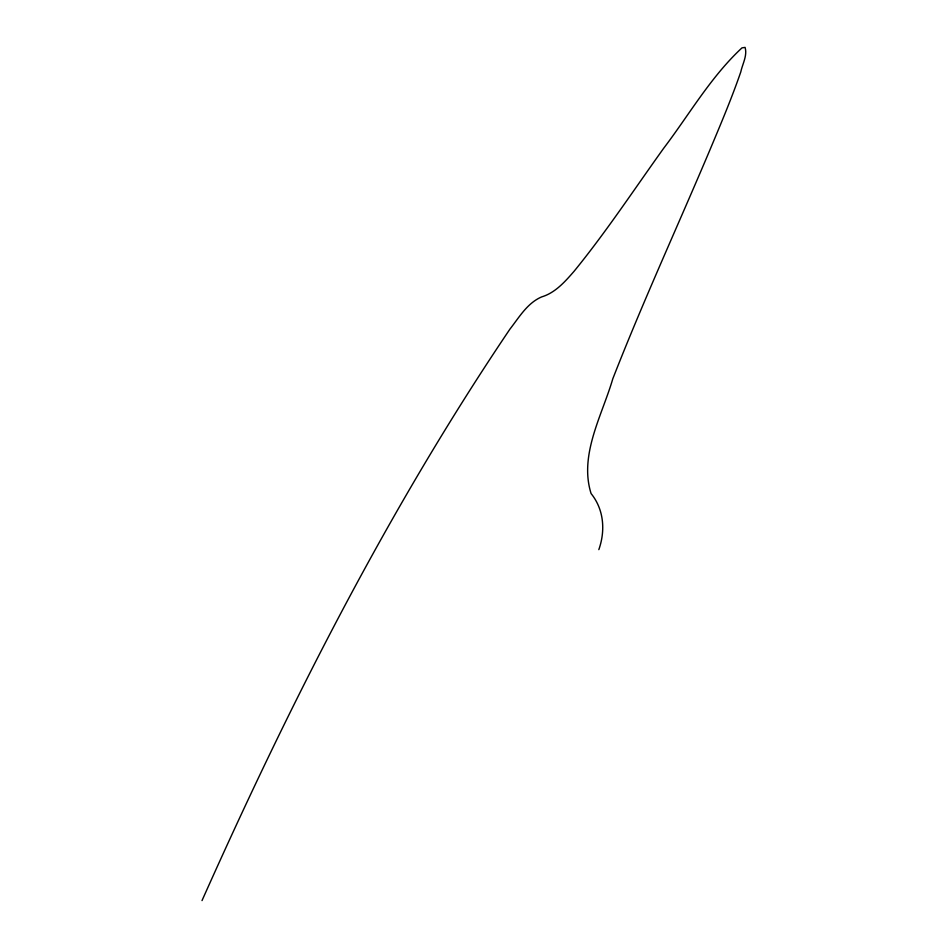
<?xml version="1.0" encoding="UTF-8"?>
<svg xmlns="http://www.w3.org/2000/svg" width="948" height="948" viewBox="0 0 948 948"><rect width="100%" height="100%" fill="white"/><g stroke="black" fill="none" stroke-linecap="round" stroke-linejoin="round"><path stroke-width="1.42" d="M598.828 549.639C605.559 530.596 603.971 509.479 591.09 493.564C578.884 454.874 602.17 415.26 612.775 378.856C642.839 301.914 677.393 226.821 709.566 150.756C720.504 124.674 731.572 98.628 740.803 71.882C742.485 63.931 747.51 55.648 745.081 47.4L741.976 47.874C710.822 76.776 689.303 114.518 663.742 148.184C634.141 189.458 606.139 231.999 574.002 271.377C564.972 281.722 555.255 292.837 541.64 296.914C527.337 303.028 519.101 317.39 509.917 329.146C388.621 508.827 290.183 702.859 202.007 900.6"/></g></svg>
